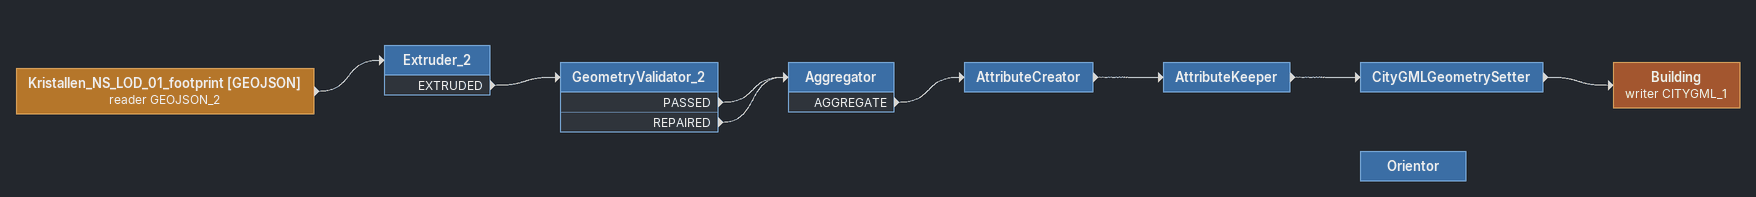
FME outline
Kristallen_NS_LOD_01_footprint [GEOJSON] (reader GEOJSON_2)
    -> Extruder_2
Extruder_2
    EXTRUDED -> GeometryValidator_2
GeometryValidator_2
    PASSED -> Aggregator
    REPAIRED -> Aggregator
Aggregator
    AGGREGATE -> AttributeCreator
AttributeCreator
    -> AttributeKeeper
AttributeKeeper
    -> CityGMLGeometrySetter
CityGMLGeometrySetter
    -> Building (writer CITYGML_1)
Building (writer CITYGML_1)
Orientor
